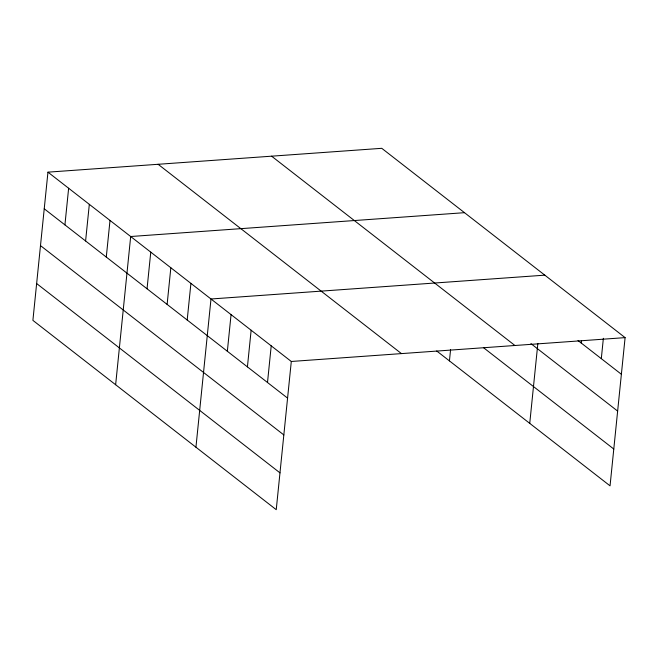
<?xml version="1.0" encoding="UTF-8"?>
<svg xmlns="http://www.w3.org/2000/svg" width="658" height="658" viewBox="0 0 658 658"><rect width="100%" height="100%" fill="white"/><g stroke="black" fill="none" stroke-linecap="round" stroke-linejoin="round"><path stroke-width="0.99" d="M47.952 172.157L32.9 320.372L276.237 509.687L291.297 361.472L47.952 172.157L381.763 148.313L625.1 337.628L610.048 485.843L436.715 350.994M64.92 224.888L68.638 188.246M85.598 240.976L89.323 204.342M106.283 257.072L110.009 220.43M115.635 384.741L130.687 236.518L464.499 212.682M147.047 288.78L150.764 252.137M167.124 304.399L170.841 267.757M187.193 320.018L190.919 283.376M195.936 447.21L210.996 298.995L544.799 275.159M227.347 351.257L231.065 314.614M247.424 366.876L251.142 330.234M267.502 382.495L271.219 345.853M449.439 360.897L450.582 349.645M529.739 423.374L537.857 343.501M581.228 343.032L581.433 341M601.305 358.651L603.37 338.294M291.297 361.472L625.1 337.628M578.012 340.531L621.382 374.27M530.916 343.616L617.64 411.094M271.606 156.185L514.943 345.499M483.696 347.819L613.782 449.027M158.109 164.286L401.454 353.601M44.234 208.792L287.571 398.115M40.492 245.615L283.837 434.93M36.642 283.549L279.979 472.863"/></g></svg>
